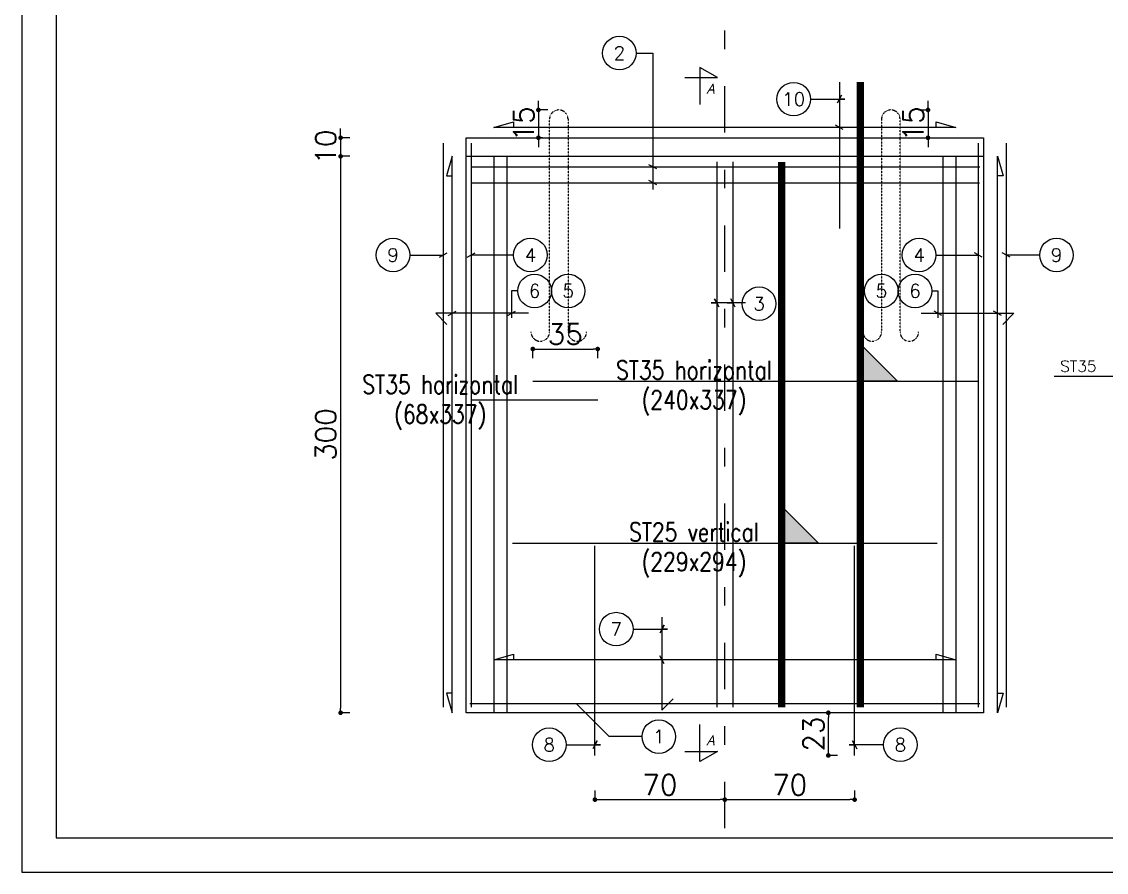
# Model space of a CAD drawing. Header units: millimetres. Extents: x -21776 to 63757, y -7870 to 8483.
# Drawn here: x 34386 to 34970, y -5309 to -4850 of the extents above; entities that cross this region are included whole.
import ezdxf
from ezdxf.enums import TextEntityAlignment as Align

# ---------------------------------------------------------------- set-up
doc = ezdxf.new("R2010")
doc.units = ezdxf.units.MM
doc.header["$PDMODE"] = 34
for name, pattern in [('CACHE', [9.525, 6.35, -3.175]), ('GrFeatureAxis', [0.85, 0.25, -0.2, 0.1, -0.2, 0.1]), ('HIDDEN2', [0.1875, 0.125, -0.0625])]:
    doc.linetypes.add(name, pattern=pattern)
for name, color, linetype in [('1', 7, 'Continuous'), ('COTATION', 1, 'Continuous'), ('GO-CARTOUCHE', 7, 'Continuous'), ('GO-COTATION', 1, 'Continuous'), ('GO-TEXTE', 9, 'Continuous'), ('GO-TEXTE-ACIER', 3, 'Continuous'), ('Grid', 7, 'Continuous'), ('préfa v', 2, 'Continuous'), ('STR_TS', 22, 'Continuous'), ('STR_TS_TXT', 7, 'Continuous'), ('STR_TXT', 102, 'Continuous'), ('STR_VOI-POT', 6, 'Continuous')]:
    doc.layers.add(name, color=color, linetype=linetype)
doc.styles.add('FIN', font='romans.shx')
doc.styles.add('Lucida', font='')
doc.styles.get("Standard").update_dxf_attribs({"font": 'romans.shx'})
doc.styles.add('TEXTE', font='romans.shx')
doc.styles.add('TEXTE TS', font='romans.shx', dxfattribs={"width": 0.7, "oblique": 15})
doc.styles.get('Lucida').set_extended_font_data('Lucida Sans', italic=True)
doc.dimstyles.new('COUPE-20', dxfattribs={"dimscale": 0.5, "dimtxt": 22, "dimasz": 5, "dimexe": 0.05, "dimexo": 0, "dimgap": 5, "dimtad": 1, "dimdsep": 46, "dimtxsty": 'Standard', "dimblk1": 'DOT', "dimblk2": 'DOT', "dimsah": 1, "dimcen": 0, "dimdle": 150, "dimclrd": 1, "dimclre": 1, "dimclrt": 7, "dimadec": 0, "dimazin": 0, "dimtfac": 1, "dimtix": 1, "dimtmove": 2, "dimatfit": 3, "dimldrblk": 'DOT', "dimfxl": 0, "dimtvp": 1, "dimtolj": 1, "dimtzin": 0, "dimarcsym": 0})

# ---------------------------------------------------------------- blocks, each defined once
blk = doc.blocks.new('_DOT')
at = {"color": 0, "linetype": 'ByBlock'}
blk.add_line((-0.5, 0), (-1, 0), dxfattribs=at)
at = {"color": 0, "linetype": 'ByBlock', "const_width": 0.5}
blk.add_lwpolyline([(-0.25, 0, 1), (0.25, 0, 1)], format="xyb", close=True, dxfattribs=at)
blk = doc.blocks.new('*D1880')
at = {"layer": 'DEFPOINTS', "color": 0}
for p in [(34706.58, -4913.03), (34557.53, -4923.03), (34706.58, -4923.03)]:
    blk.add_point(p, dxfattribs=at)
at = {"layer": 'STR_VOI-POT', "color": 1, "lineweight": -2}
for p, q in [((34557.53, -4910.53), (34557.53, -4908.03)), ((34562.53, -4913.03), (34557.51, -4913.03)), ((34557.53, -4913.03), (34557.53, -4923.03)), ((34562.53, -4923.03), (34557.51, -4923.03)), ((34557.53, -4925.53), (34557.53, -4928.03))]:
    blk.add_line(p, q, dxfattribs=at)
at = {"layer": 'STR_VOI-POT', "color": 1, "lineweight": -2, "xscale": 2.5, "yscale": 2.5, "zscale": 2.5}
for p, rotation in [((34557.53, -4913.03), 270), ((34557.53, -4923.03), 90)]:
    blk.add_blockref('_DOT', p, dxfattribs=dict(at, rotation=rotation))
at = {"layer": 'STR_VOI-POT', "color": 7, "insert": (34549.53, -4918.03), "char_height": 11, "attachment_point": 5, "rotation": 90}
blk.add_mtext('\\A1;10', dxfattribs=at)
blk = doc.blocks.new('*D1881')
at = {"layer": 'DEFPOINTS', "color": 0}
for p in [(34706.58, -4923.03), (34557.53, -5223.03), (34625.13, -5223.03)]:
    blk.add_point(p, dxfattribs=at)
at = {"layer": 'STR_VOI-POT', "color": 1, "lineweight": -2}
for p, q in [((34562.53, -4923.03), (34557.51, -4923.03)), ((34557.53, -4925.53), (34557.53, -5220.53)), ((34562.53, -5223.03), (34557.51, -5223.03))]:
    blk.add_line(p, q, dxfattribs=at)
at = {"layer": 'STR_VOI-POT', "color": 1, "lineweight": -2, "xscale": 2.5, "yscale": 2.5, "zscale": 2.5}
for p, rotation in [((34557.53, -4923.03), 90), ((34557.53, -5223.03), 270)]:
    blk.add_blockref('_DOT', p, dxfattribs=dict(at, rotation=rotation))
at = {"layer": 'STR_VOI-POT', "color": 7, "insert": (34549.53, -5073.03), "char_height": 11, "attachment_point": 5, "rotation": 90}
blk.add_mtext('\\A1;300', dxfattribs=at)
blk = doc.blocks.new('mrega')
at = {"layer": 'STR_TS_TXT', "style": 'TEXTE TS', "width": 0.8}
for tag, p in [('ST10', (14.48, 0)), ('DIM', (14.48, -16)), ('NOTE', (14.48, -32))]:
    blk.add_attdef(tag, text='', height=10, dxfattribs=at).set_placement(p, align=Align.CENTER)
blk = doc.blocks.new('A$C6F247267')
blk.add_hatch(color=256).paths.add_polyline_path([(0, -0.2), (-0.2, 0), (0, 0)])
blk.add_lwpolyline([(-0.2, 0), (0, 0), (0, -0.2), (-0.2, 0)])
blk = doc.blocks.new('*D1884')
at = {"layer": 'DEFPOINTS', "color": 0}
for p in [(34696.13, -5026.92), (34661.13, -5044.29), (34696.13, -5054.29)]:
    blk.add_point(p, dxfattribs=at)
at = {"layer": 'STR_VOI-POT', "color": 1, "lineweight": -2}
for p, q in [((34661.13, -5031.92), (34661.13, -5026.9)), ((34663.63, -5026.92), (34693.63, -5026.92)), ((34696.13, -5031.92), (34696.13, -5026.9))]:
    blk.add_line(p, q, dxfattribs=at)
at = {"layer": 'STR_VOI-POT', "color": 1, "lineweight": -2, "xscale": 2.5, "yscale": 2.5, "zscale": 2.5, "rotation": 180}
blk.add_blockref('_DOT', (34661.13, -5026.92), dxfattribs=at)
at = {"layer": 'STR_VOI-POT', "color": 1, "lineweight": -2, "xscale": 2.5, "yscale": 2.5, "zscale": 2.5}
blk.add_blockref('_DOT', (34696.13, -5026.92), dxfattribs=at)
at = {"layer": 'STR_VOI-POT', "color": 7, "insert": (34678.63, -5018.92), "char_height": 11, "attachment_point": 5}
blk.add_mtext('\\A1;35', dxfattribs=at)
blk = doc.blocks.new('*D1886')
at = {"layer": 'DEFPOINTS', "color": 0}
for p in [(34694.63, -5246.03), (34764.63, -5269.87), (34764.63, -5285.27)]:
    blk.add_point(p, dxfattribs=at)
at = {"layer": 'GO-COTATION', "color": 1, "lineweight": -2}
for p, q in [((34694.63, -5264.87), (34694.63, -5269.9)), ((34697.13, -5269.87), (34762.13, -5269.87)), ((34764.63, -5274.87), (34764.63, -5269.85))]:
    blk.add_line(p, q, dxfattribs=at)
at = {"layer": 'GO-COTATION', "color": 1, "lineweight": -2, "xscale": 2.5, "yscale": 2.5, "zscale": 2.5, "rotation": 180}
blk.add_blockref('_DOT', (34694.63, -5269.87), dxfattribs=at)
at = {"layer": 'GO-COTATION', "color": 1, "lineweight": -2, "xscale": 2.5, "yscale": 2.5, "zscale": 2.5}
blk.add_blockref('_DOT', (34764.63, -5269.87), dxfattribs=at)
at = {"layer": 'GO-COTATION', "color": 7, "insert": (34729.63, -5261.87), "char_height": 11, "attachment_point": 5}
blk.add_mtext('\\A1;70', dxfattribs=at)
blk = doc.blocks.new('*D1887')
at = {"layer": 'DEFPOINTS', "color": 0}
for p in [(34834.63, -5246.03), (34834.63, -5269.87), (34764.63, -5285.27)]:
    blk.add_point(p, dxfattribs=at)
at = {"layer": 'GO-COTATION', "color": 1, "lineweight": -2}
for p, q in [((34834.63, -5264.87), (34834.63, -5269.9)), ((34764.63, -5274.87), (34764.63, -5269.85)), ((34767.13, -5269.87), (34832.13, -5269.87))]:
    blk.add_line(p, q, dxfattribs=at)
at = {"layer": 'GO-COTATION', "color": 1, "lineweight": -2, "xscale": 2.5, "yscale": 2.5, "zscale": 2.5, "rotation": 180}
blk.add_blockref('_DOT', (34764.63, -5269.87), dxfattribs=at)
at = {"layer": 'GO-COTATION', "color": 1, "lineweight": -2, "xscale": 2.5, "yscale": 2.5, "zscale": 2.5}
blk.add_blockref('_DOT', (34834.63, -5269.87), dxfattribs=at)
at = {"layer": 'GO-COTATION', "color": 7, "insert": (34799.63, -5261.87), "char_height": 11, "attachment_point": 5}
blk.add_mtext('\\A1;70', dxfattribs=at)
blk = doc.blocks.new('*D1888')
at = {"layer": 'DEFPOINTS', "color": 0}
for p in [(34854.13, -4898.03), (34862.84, -4913.03), (34874.19, -4913.03)]:
    blk.add_point(p, dxfattribs=at)
at = {"layer": 'GO-COTATION', "color": 1, "lineweight": -2}
for p, q in [((34874.19, -4895.53), (34874.19, -4893.03)), ((34869.19, -4898.03), (34874.22, -4898.03)), ((34874.19, -4898.03), (34874.19, -4913.03)), ((34869.19, -4913.03), (34874.22, -4913.03)), ((34874.19, -4915.53), (34874.19, -4918.03))]:
    blk.add_line(p, q, dxfattribs=at)
at = {"layer": 'GO-COTATION', "color": 1, "lineweight": -2, "xscale": 2.5, "yscale": 2.5, "zscale": 2.5}
for p, rotation in [((34874.19, -4898.03), 270), ((34874.19, -4913.03), 90)]:
    blk.add_blockref('_DOT', p, dxfattribs=dict(at, rotation=rotation))
at = {"layer": 'GO-COTATION', "color": 7, "insert": (34866.19, -4905.53), "char_height": 11, "attachment_point": 5, "rotation": 90}
blk.add_mtext('\\A1;15', dxfattribs=at)
blk = doc.blocks.new('*D1889')
at = {"layer": 'DEFPOINTS', "color": 0}
for p in [(34675.13, -4898.03), (34664.16, -4913.03), (34666.43, -4913.03)]:
    blk.add_point(p, dxfattribs=at)
at = {"layer": 'GO-COTATION', "color": 1, "lineweight": -2}
for p, q in [((34664.16, -4895.53), (34664.16, -4893.03)), ((34669.16, -4898.03), (34664.14, -4898.03)), ((34664.16, -4898.03), (34664.16, -4913.03)), ((34666.43, -4913.03), (34664.14, -4913.03)), ((34664.16, -4915.53), (34664.16, -4918.03))]:
    blk.add_line(p, q, dxfattribs=at)
at = {"layer": 'GO-COTATION', "color": 1, "lineweight": -2, "xscale": 2.5, "yscale": 2.5, "zscale": 2.5}
for p, rotation in [((34664.16, -4898.03), 270), ((34664.16, -4913.03), 90)]:
    blk.add_blockref('_DOT', p, dxfattribs=dict(at, rotation=rotation))
at = {"layer": 'GO-COTATION', "color": 7, "insert": (34656.16, -4905.53), "char_height": 11, "attachment_point": 5, "rotation": 90}
blk.add_mtext('\\A1;15', dxfattribs=at)
blk = doc.blocks.new('*D2287')
at = {"layer": 'COTATION', "color": 1, "lineweight": -2}
for p, q in [((34825.46, -5223.03), (34820.43, -5223.03)), ((34820.46, -5243.53), (34820.46, -5225.53)), ((34825.46, -5246.03), (34820.43, -5246.03))]:
    blk.add_line(p, q, dxfattribs=at)
at = {"layer": 'DEFPOINTS', "color": 0}
for p in [(34820.46, -5223.03), (34904.13, -5223.03), (34834.63, -5246.03)]:
    blk.add_point(p, dxfattribs=at)
at = {"layer": 'COTATION', "color": 1, "lineweight": -2, "xscale": 2.5, "yscale": 2.5, "zscale": 2.5}
for p, rotation in [((34820.46, -5223.03), 90), ((34820.46, -5246.03), 270)]:
    blk.add_blockref('_DOT', p, dxfattribs=dict(at, rotation=rotation))
at = {"layer": 'COTATION', "color": 7, "insert": (34812.46, -5234.53), "char_height": 11, "attachment_point": 5, "rotation": 90}
blk.add_mtext('\\A1;23', dxfattribs=at)

msp = doc.modelspace()

# ---------------------------------------------------------------- linework, layer by layer
at = {"layer": '1', "color": 252, "linetype": 'HIDDEN2', "ltscale": 0.05}
for points in [[(34660.13822, -5017.71649, 1), (34670.13422, -5017.71649), (34670.13422, -4913.02724), (34670.13422, -4903.02524, -1), (34680.13022, -4903.02524), (34680.13022, -4913.02724), (34680.13022, -5017.71649, 1), (34690.12622, -5017.71649)], [(34869.12622, -5017.71649, -1), (34859.13022, -5017.71649), (34859.13022, -4913.02724), (34859.13022, -4903.02524, 1), (34849.13422, -4903.02524), (34849.13422, -4913.02724), (34849.13422, -5017.71649, -1), (34839.13822, -5017.71649)]]:
    msp.add_lwpolyline(points, format="xyb", dxfattribs=at)
at = {"layer": 'COTATION'}
for points in [[(34810.83045, -4892.22156), (34829.41946, -4892.22156), (34826.41946, -4892.22156), (34827.54078, -4890.10024), (34825.29814, -4894.34288)], [(34878.57457, -4907.40508), (34878.57457, -4904.40508), (34889.13222, -4907.40508), (34640.13222, -4907.40508), (34650.68987, -4904.40508), (34650.68987, -4907.40508)], [(34828.54078, -4908.5264), (34824.29814, -4906.28376)], [(34617.64162, -5212.46959), (34614.64163, -5212.46959), (34617.64162, -5223.02724), (34617.64162, -4923.02724), (34614.64163, -4933.58489), (34617.64162, -4933.58489)], [(34911.62282, -5212.46959), (34914.62281, -5212.46959), (34911.62282, -5223.02724), (34911.62282, -4923.02724), (34914.62281, -4933.58489), (34911.62282, -4933.58489)], [(34727.99643, -4929.82063), (34723.75379, -4927.57799)], [(34727.99643, -4938.38679), (34723.75379, -4936.14415)], [(34610.76405, -4977.36468), (34615.00669, -4975.12204)], [(34625.82955, -4977.36468), (34630.07219, -4975.12204)], [(34903.43489, -4977.36468), (34899.19225, -4975.12204)], [(34918.50039, -4977.36468), (34914.25775, -4975.12204)], [(34594.8602, -4976.24336), (34612.88537, -4976.24336)], [(34650.81676, -4976.24336), (34627.95087, -4976.24336)], [(34878.44768, -4976.24336), (34901.31357, -4976.24336)], [(34934.40424, -4976.24336), (34916.37907, -4976.24336)], [(34653.02644, -4995.61785), (34649.70704, -4995.61785), (34649.70704, -5010.10501)], [(34876.23799, -4995.61785), (34879.5574, -4995.61785), (34879.5574, -5010.10501)], [(34775.87029, -5002.03363), (34757.28127, -5002.03363), (34760.28127, -5002.03363), (34759.15995, -4999.91231), (34761.40259, -5004.15495)], [(34774.12657, -5002.03363), (34765.98316, -5002.03363), (34768.98316, -5002.03363), (34767.86184, -4999.91231), (34770.10448, -5004.15495)], [(34615.5203, -5008.77651), (34619.76294, -5006.53387)], [(34647.58572, -5008.77651), (34651.82836, -5006.53387)], [(34881.67872, -5008.77651), (34877.43608, -5006.53387)], [(34913.74414, -5008.77651), (34909.5015, -5006.53387)], [(34942.12506, -5041.48575), (34981.55464, -5041.48575), (34978.55464, -5041.48575), (34979.67596, -5039.36442), (34977.43332, -5043.60707)], [(34715.15834, -5177.93751), (34733.74736, -5177.93751), (34730.74736, -5177.93751), (34731.86868, -5175.81619), (34729.62604, -5180.05883)], [(34878.57457, -5194.4673), (34878.57457, -5191.46731), (34889.13222, -5194.4673), (34640.13222, -5194.4673), (34650.68987, -5191.46731), (34650.68987, -5194.4673)], [(34731.86868, -5196.58862), (34729.62604, -5192.34598)], [(34720.0209, -5235.88967), (34702.31019, -5235.88967), (34684.44776, -5218.02724)], [(34679.0432, -5240.29344), (34697.63222, -5240.29344), (34694.63222, -5240.29344), (34695.75354, -5238.17212), (34693.5109, -5242.41476)], [(34850.22123, -5240.29344), (34831.63222, -5240.29344), (34834.63222, -5240.29344), (34833.5109, -5238.17212), (34835.75354, -5242.41476)]]:
    msp.add_lwpolyline(points, dxfattribs=at)
at = {"layer": 'GO-CARTOUCHE', "linetype": 'Continuous'}
for points in [[(35499.23156, -5309.04286), (35499.23156, -4521.54286), (34385.59521, -4521.54286), (34385.59521, -5309.04286)], [(35480.67281, -5290.48411), (35480.67281, -4540.10161), (34404.15396, -4540.10161), (34404.15396, -5290.48411)]]:
    msp.add_lwpolyline(points, close=True, dxfattribs=at)
at = {"layer": 'GO-COTATION'}
msp.add_lwpolyline([(34716.87685, -4867.3779), (34725.87511, -4867.3779), (34725.87511, -4940.83497)], dxfattribs=at)
at = {"layer": 'GO-TEXTE', "flags": 128}
for points in [[(34743.12541, -4880.44747), (34760.77315, -4880.44747), (34751.0951, -4875.16741), (34751.0951, -4895.08889)], [(34743.12541, -5243.97744), (34760.77315, -5243.97744), (34751.0951, -5249.2575), (34751.0951, -5229.33602)]]:
    msp.add_lwpolyline(points, dxfattribs=at)
at = {"layer": 'GO-TEXTE-ACIER'}
for centre in [(34707.82009, -4867.3779), (34801.77368, -4892.22156), (34585.80343, -4976.24336), (34659.84445, -4976.24336), (34869.39092, -4976.24336), (34943.461, -4976.24336), (34662.0832, -4995.61785), (34680.19673, -4995.61785), (34849.06771, -4995.61785), (34867.18123, -4995.61785), (34783.14304, -5002.4845), (34706.10158, -5177.93751), (34729.07766, -5235.88967), (34669.98644, -5240.29344), (34859.278, -5240.29344)]:
    msp.add_circle(centre, 9.05676, dxfattribs=at)
at = {"layer": 'Grid', "color": 4, "linetype": 'GrFeatureAxis', "lineweight": 25, "ltscale": 100}
msp.add_line((34764.63222, -5285.26586), (34764.63222, -4661.55005), dxfattribs=at)
at = {"layer": 'préfa v'}
for points in [[(34625.13222, -4913.02724), (34904.13222, -4913.02724), (34904.13222, -5223.02724), (34625.13222, -5223.02724), (34625.13222, -4913.02724)], [(34625.13222, -4923.02724), (34904.13222, -4923.02724)], [(34640.13222, -4923.02724), (34640.13222, -5223.02724)], [(34647.13222, -4923.02724), (34647.13222, -5223.02724)], [(34882.13222, -4923.02724), (34882.13222, -5223.02724)], [(34889.13222, -4923.02724), (34889.13222, -5223.02724)]]:
    msp.add_lwpolyline(points, dxfattribs=at)
at = {"layer": 'STR_TS', "linetype": 'CACHE', "ltscale": 2, "const_width": 4}
msp.add_lwpolyline([(34837.77375, -5220.02724), (34837.77375, -4883.02724)], dxfattribs=at)
at = {"layer": 'STR_TS', "const_width": 4}
msp.add_lwpolyline([(34795.24221, -5220.02724), (34795.24221, -4926.02724)], dxfattribs=at)
at = {"layer": 'STR_TS', "color": 3}
for points in [[(34661.13222, -5044.29331), (34901.13222, -5044.29331)], [(34628.13222, -5054.29331), (34696.13222, -5054.29331)], [(34650.13222, -5131.60001), (34879.13222, -5131.60001)]]:
    msp.add_lwpolyline(points, dxfattribs=at)
at = {"layer": 'STR_VOI-POT'}
for points in [[(34826.41946, -4883.02724), (34826.41946, -4962.02724)], [(34612.88537, -4916.02724), (34612.88537, -5220.02724)], [(34627.95087, -4916.02724), (34627.95087, -5220.02724)], [(34901.31357, -4916.02724), (34901.31357, -5220.02724)], [(34916.37907, -4916.02724), (34916.37907, -5220.02724)], [(34628.13222, -4928.69931), (34902.13222, -4928.69931)], [(34760.28127, -4926.02724), (34760.28127, -5220.02724)], [(34768.98316, -4926.02724), (34768.98316, -5220.02724)], [(34628.13222, -4937.26547), (34901.99119, -4937.26547)], [(34658.78904, -5007.65519), (34608.78904, -5007.65519), (34614.77093, -5013.63707)], [(34870.4754, -5007.65519), (34920.4754, -5007.65519), (34914.49351, -5013.63707)], [(34694.63222, -5246.02724), (34694.63222, -5133.02724)], [(34834.63222, -5246.02724), (34834.63222, -5133.02724)], [(34730.74736, -5171.54697), (34730.74736, -5221.54697), (34736.72925, -5215.56508)], [(34627.13222, -5218.02724), (34902.13222, -5218.02724)]]:
    msp.add_lwpolyline(points, dxfattribs=at)

# ---------------------------------------------------------------- block references
at = {"layer": 'STR_TS', "xscale": 100, "yscale": 100, "zscale": 100, "rotation": 180}
for p in [(34837.77375, -5044.29331), (34795.24221, -5131.60001)]:
    msp.add_blockref('A$C6F247267', p, dxfattribs=at)
at = {"layer": 'STR_TS_TXT'}
for p, values in [((34733.5413, -5043.26694), {'ST10': 'ST35 horizontal', 'DIM': '(240x337)'}), ((34596.7361, -5051.0451), {'ST10': 'ST35 horizontal', 'DIM': '(68x337)'}), ((34733.5413, -5130.57364), {'ST10': 'ST25 vertical', 'DIM': '(229x294)'})]:
    msp.add_blockref('mrega', p, dxfattribs=at).add_auto_attribs(values)

# ---------------------------------------------------------------- texts
at = {"layer": 'GO-TEXTE', "linetype": 'Continuous', "style": 'Lucida'}
for rotation, p in [(0.00179755, (34754.71025, -4889.24023)), (359.99820245, (34754.71008, -5240.50468))]:
    msp.add_text('A', height=5.32, rotation=rotation, dxfattribs=at).set_placement(p)
at = {"layer": 'GO-TEXTE-ACIER', "style": 'TEXTE'}
for s, p in [('2', (34707.82009, -4867.3779)), ('10', (34801.77368, -4892.22156)), ('9', (34585.80343, -4976.24336)), ('4', (34659.87352, -4976.24336)), ('4', (34869.39092, -4976.24336)), ('9', (34943.461, -4976.24336)), ('6', (34662.0832, -4995.61785)), ('5', (34680.19673, -4995.61785)), ('5', (34849.06771, -4995.61785)), ('6', (34867.18123, -4995.61785)), ('3', (34783.14304, -5002.4845)), ('7', (34706.10158, -5177.93751)), ('1', (34729.07766, -5235.88967)), ('8', (34669.98644, -5240.29344)), ('8', (34859.278, -5240.29344))]:
    msp.add_text(s, height=7.2, dxfattribs=at).set_placement(p, align=Align.MIDDLE_CENTER)
at = {"layer": 'STR_TXT', "style": 'FIN'}
msp.add_text('ST35', height=6, dxfattribs=at).set_placement((34955.24457, -5039.21289), align=Align.CENTER)

# ---------------------------------------------------------------- dimensions: what is measured, and where the dimension line sits
at = {"layer": 'COTATION'}
dim = msp.add_linear_dim(base=(34820.45533, -5223.02724), p1=(34834.63222, -5246.02724), p2=(34904.13222, -5223.02724), angle=90, dimstyle='COUPE-20', dxfattribs=at)
dim.commit()
dim.dimension.update_dxf_attribs({"geometry": '*D2287', "text_midpoint": (34812.45533, -5234.52724)})
at = {"layer": 'GO-COTATION'}
for base, p1, p2, picture, middle in [((34664.16008, -4913.02724), (34675.13222, -4898.02724), (34666.42711, -4913.02724), '*D1889', (34656.16008, -4905.52724)), ((34874.19086, -4913.02724), (34854.13222, -4898.02724), (34862.83733, -4913.02724), '*D1888', (34866.19086, -4905.52724))]:
    dim = msp.add_linear_dim(base=base, p1=p1, p2=p2, angle=90, dimstyle='COUPE-20', dxfattribs=at)
    dim.commit()
    dim.dimension.update_dxf_attribs({"geometry": picture, "text_midpoint": middle})
for base, p1, p2, picture, middle in [((34764.63222, -5269.87477), (34694.63222, -5246.02724), (34764.63222, -5285.26586), '*D1886', (34729.63222, -5261.87477)), ((34834.63222, -5269.87477), (34764.63222, -5285.26586), (34834.63222, -5246.02724), '*D1887', (34799.63222, -5261.87477))]:
    dim = msp.add_linear_dim(base=base, p1=p1, p2=p2, dimstyle='COUPE-20', dxfattribs=at)
    dim.commit()
    dim.dimension.update_dxf_attribs({"geometry": picture, "text_midpoint": middle})
at = {"layer": 'STR_VOI-POT'}
for base, p1, p2, picture, middle in [((34557.53309, -4923.02724), (34706.58348, -4913.02724), (34706.58348, -4923.02724), '*D1880', (34549.53309, -4918.02724)), ((34557.53309, -5223.02724), (34706.58348, -4923.02724), (34625.13222, -5223.02724), '*D1881', (34549.53309, -5073.02724))]:
    dim = msp.add_linear_dim(base=base, p1=p1, p2=p2, angle=90, dimstyle='COUPE-20', dxfattribs=at)
    dim.commit()
    dim.dimension.update_dxf_attribs({"geometry": picture, "text_midpoint": middle})
dim = msp.add_linear_dim(base=(34696.13222, -5026.92128), p1=(34661.13222, -5044.29331), p2=(34696.13222, -5054.29331), dimstyle='COUPE-20', dxfattribs=at)
dim.commit()
dim.dimension.update_dxf_attribs({"geometry": '*D1884', "text_midpoint": (34678.63222, -5018.92128)})

doc.saveas('drawing.dxf')
